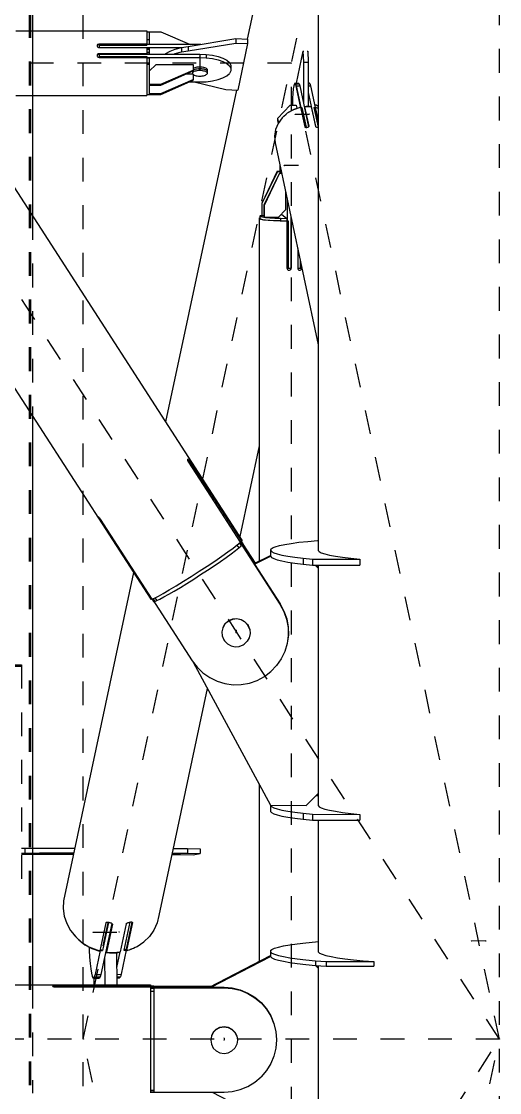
# Model space of a CAD drawing. Header units: millimetres. Extents: x 149919 to 150445, y 136651 to 136866.
# Drawn here: x 150374.103 to 150376.113, y 136733.751 to 136738.251 of the extents above; entities that cross this region are included whole.
import ezdxf

# ---------------------------------------------------------------- set-up
doc = ezdxf.new("R2010")
doc.units = ezdxf.units.MM
doc.header["$LTSCALE"] = 0.25
for name, pattern in [('CENTER', [50.8, 31.75, -6.35, 6.35, -6.35]), ('XKITLINE00', [0]), ('XKITLINE02', [4, 2, -2])]:
    doc.linetypes.add(name, pattern=pattern)

# ---------------------------------------------------------------- blocks, each defined once
blk = doc.blocks.new('çatıı')
at = {"color": 116, "linetype": 'XKITLINE02', "true_color": 0x136734}
for p, q in [((23232.3, 9590.91), (23232.3, 7919.31)), ((23232.84, 9590.91), (23232.84, 7919.31)), ((23233.69, 8706.08), (23233.69, 8621.92)), ((23220.99, 8517.52), (23228.99, 8517.52)), ((23221.79, 8516.94), (23228.99, 8516.94)), ((23228.99, 8517.52), (23228.99, 8419.49)), ((23233.69, 8383.05), (23233.69, 8337.53))]:
    blk.add_line(p, q, dxfattribs=at)
at = {"color": 8, "linetype": 'CENTER'}
for p, q in [((23430, 8360.27), (22900, 9180.27)), ((23255, 8360.27), (23430, 9180.27)), ((23430, 7286.23), (23430, 8951.04)), ((23255, 8100.54), (23255, 8908.22)), ((23303.97, 8773.03), (23303.97, 8767.52)), ((23342.5, 8770.27), (22987.5, 8770.27)), ((23342.5, 7950.27), (23342.5, 8770.27)), ((23430, 8360.27), (23342.5, 8770.27)), ((23344.09, 8748.81), (23350.06, 8748.85)), ((23345.48, 8727.28), (23339.51, 8727.24)), ((23319.22, 8531.05), (23319.45, 8531.92)), ((23259.11, 8405.15), (23270.06, 8405.23)), ((23424.19, 8401.51), (23418.21, 8401.47)), ((22900, 7540.27), (23430, 8360.27)), ((23430, 8360.27), (22900, 8360.27)), ((23430, 7540.27), (23255, 8360.27)), ((23314.2, 8360.63), (23314.2, 8359.92)), ((23342.5, 7950.27), (23430, 8360.27))]:
    blk.add_line(p, q, dxfattribs=at)
at = {"color": 8, "linetype": 'XKITLINE00'}
for p, q in [((23046.42, 8995.8), (23321.7, 8569.91)), ((23008.1, 8970.94), (23283.37, 8545.05)), ((23353.8, 8951.04), (23353.8, 8565.48)), ((23330.17, 8809.61), (23323.94, 8780.4)), ((23226.7, 8783.91), (23281.67, 8783.91)), ((23281.67, 8783.91), (23281.67, 8778.18)), ((23281.67, 8783.46), (23282.67, 8783.46)), ((23281.67, 8780.19), (23282.67, 8780.19)), ((23282.67, 8783.47), (23287.67, 8783.47)), ((23282.67, 8783.47), (23282.67, 8783.45)), ((23282.67, 8783.45), (23282.67, 8781.77)), ((23282.67, 8781.77), (23282.67, 8778.19)), ((23287.67, 8783.47), (23299.61, 8778.18)), ((23299.09, 8777.31), (23319.12, 8780.56)), ((23319.12, 8780.56), (23324.1, 8780.4)), ((23319.12, 8780.56), (23319.12, 8778.72)), ((23324.1, 8780.4), (23324.1, 8778.56)), ((23260.87, 8777.84), (23260.82, 8777.61)), ((23260.82, 8777.61), (23260.87, 8777.38)), ((23260.87, 8777.61), (23260.85, 8777.49)), ((23260.99, 8778.05), (23260.87, 8777.84)), ((23260.99, 8777.81), (23260.87, 8777.61)), ((23260.87, 8777.38), (23260.99, 8777.17)), ((23260.99, 8778.05), (23261.17, 8778.21)), ((23260.99, 8777.81), (23261.14, 8777.95)), ((23260.99, 8777.17), (23261.17, 8777.01)), ((23261.14, 8777.95), (23261.17, 8777.97)), ((23261.17, 8778.21), (23261.41, 8778.3)), ((23261.17, 8777.97), (23261.41, 8778.07)), ((23261.17, 8777.01), (23261.41, 8776.9)), ((23261.41, 8778.3), (23261.67, 8778.35)), ((23261.41, 8778.07), (23261.67, 8778.1)), ((23261.41, 8776.9), (23261.67, 8776.87)), ((23261.67, 8778.35), (23281.67, 8778.35)), ((23261.67, 8778.35), (23261.67, 8778.1)), ((23261.67, 8778.1), (23281.67, 8778.1)), ((23261.67, 8778.08), (23281.67, 8778.08)), ((23261.67, 8778.08), (23261.67, 8776.87)), ((23261.67, 8777.77), (23281.67, 8777.77)), ((23261.67, 8776.87), (23281.67, 8776.87)), ((23281.67, 8778.18), (23303.97, 8778.18)), ((23281.67, 8778.18), (23281.67, 8777.77)), ((23281.67, 8776.87), (23281.67, 8775.64)), ((23281.67, 8776.81), (23296.12, 8776.81)), ((23281.67, 8776.74), (23282.67, 8776.74)), ((23281.67, 8776.12), (23282.67, 8776.12)), ((23281.67, 8775.64), (23281.67, 8774.06)), ((23282.67, 8776.74), (23282.67, 8775.49)), ((23282.67, 8775.49), (23282.67, 8774.05)), ((23289.72, 8774.3), (23291.47, 8775.31)), ((23291.47, 8775.31), (23293.67, 8776.16)), ((23293.67, 8776.16), (23296.24, 8776.84)), ((23296.24, 8776.84), (23299.09, 8777.31)), ((23296.24, 8776.84), (23296.24, 8775)), ((23296.24, 8775), (23299.09, 8775.47)), ((23299.09, 8775.47), (23319.12, 8778.72)), ((23299.09, 8777.31), (23299.09, 8775.47)), ((23303.97, 8778.18), (23304.38, 8778.17)), ((23303.97, 8778.18), (23303.97, 8778.1)), ((23319.12, 8778.72), (23324.1, 8778.56)), ((23324.1, 8778.56), (23319.92, 8758.96)), ((23347.38, 8775.29), (23344.54, 8761.91)), ((23347.38, 8775.29), (23347.68, 8775.29)), ((23347.38, 8775.29), (23347.59, 8770.69)), ((23349.14, 8775.3), (23349.37, 8775.3)), ((23349.37, 8775.3), (23349.58, 8770.7)), ((23260.87, 8773.73), (23260.82, 8773.47)), ((23260.82, 8773.47), (23260.87, 8773.22)), ((23260.87, 8773.49), (23260.84, 8773.36)), ((23260.99, 8773.96), (23260.87, 8773.73)), ((23260.99, 8773.72), (23260.87, 8773.49)), ((23260.87, 8773.22), (23260.99, 8772.99)), ((23260.99, 8773.96), (23261.17, 8774.14)), ((23260.99, 8773.72), (23261.17, 8773.9)), ((23260.99, 8772.99), (23261.17, 8772.81)), ((23261.17, 8774.14), (23261.41, 8774.25)), ((23261.17, 8773.9), (23261.41, 8774.02)), ((23261.17, 8772.81), (23261.41, 8772.72)), ((23261.41, 8774.25), (23261.67, 8774.29)), ((23261.41, 8774.25), (23261.41, 8774.02)), ((23261.41, 8774.02), (23261.67, 8774.06)), ((23261.41, 8772.72), (23261.67, 8772.65)), ((23261.67, 8774.29), (23261.67, 8774.06)), ((23261.67, 8774.29), (23281.67, 8774.29)), ((23261.67, 8774.06), (23281.67, 8774.06)), ((23261.67, 8774.06), (23261.67, 8774.05)), ((23261.67, 8774.05), (23303.97, 8774.05)), ((23261.67, 8774.05), (23261.67, 8772.65)), ((23261.67, 8773.08), (23281.67, 8773.08)), ((23261.67, 8772.65), (23281.67, 8772.65)), ((23281.67, 8774.83), (23282.67, 8774.83)), ((23281.67, 8774.17), (23282.67, 8774.17)), ((23281.67, 8774.17), (23281.67, 8774.05)), ((23281.67, 8773.08), (23281.67, 8772.67)), ((23281.67, 8772.67), (23303.97, 8772.67)), ((23281.67, 8772.65), (23281.67, 8756.64)), ((23281.67, 8772.49), (23282.67, 8772.49)), ((23282.67, 8772.49), (23282.67, 8767.09)), ((23289.44, 8774.05), (23289.72, 8774.3)), ((23292.96, 8774.05), (23293.67, 8774.32)), ((23293.67, 8774.32), (23296.24, 8775)), ((23303.97, 8774.05), (23306.7, 8773.93)), ((23303.97, 8774.05), (23303.97, 8772.67)), ((23303.97, 8772.67), (23306.7, 8772.56)), ((23306.7, 8773.93), (23309.3, 8773.6)), ((23306.7, 8773.93), (23306.7, 8772.56)), ((23306.7, 8772.56), (23309.3, 8772.22)), ((23309.3, 8773.6), (23311.67, 8773.06)), ((23309.3, 8772.22), (23311.67, 8771.68)), ((23311.67, 8773.06), (23313.71, 8772.34)), ((23311.67, 8771.68), (23313.71, 8770.96)), ((23313.71, 8772.34), (23315.32, 8771.47)), ((23313.71, 8770.96), (23315.32, 8770.09)), ((23315.32, 8771.47), (23316.43, 8770.49)), ((23347.59, 8770.69), (23349.58, 8770.7)), ((23347.59, 8770.69), (23347.6, 8753.28)), ((23349.58, 8770.7), (23349.59, 8752.15)), ((23281.67, 8769.78), (23282.67, 8769.78)), ((23282.67, 8766.92), (23285.67, 8769.68)), ((23282.67, 8767.09), (23282.67, 8761.42)), ((23285.67, 8769.68), (23301.17, 8769.68)), ((23287.67, 8761.4), (23301.17, 8767.38)), ((23287.67, 8761.01), (23301.17, 8766.99)), ((23300.89, 8766.86), (23300.87, 8766.78)), ((23300.89, 8766.86), (23300.87, 8766.78)), ((23300.87, 8766.85), (23300.87, 8766.78)), ((23300.87, 8766.78), (23300.87, 8766.05)), ((23300.92, 8766.26), (23300.87, 8766.05)), ((23301.06, 8766.46), (23300.92, 8766.26)), ((23301.06, 8766.46), (23301.29, 8766.65)), ((23301.17, 8769.68), (23301.17, 8766.99)), ((23301.17, 8768.03), (23301.29, 8768.13)), ((23301.17, 8767.29), (23301.29, 8767.39)), ((23301.17, 8767.29), (23301.29, 8767.39)), ((23301.29, 8768.13), (23301.6, 8768.3)), ((23301.29, 8767.39), (23301.6, 8767.56)), ((23301.29, 8767.39), (23301.6, 8767.56)), ((23301.29, 8766.65), (23301.6, 8766.83)), ((23301.6, 8768.3), (23301.98, 8768.45)), ((23301.6, 8767.56), (23301.98, 8767.71)), ((23301.6, 8767.56), (23301.98, 8767.71)), ((23301.6, 8766.83), (23301.98, 8766.98)), ((23301.98, 8768.45), (23302.42, 8768.57)), ((23301.98, 8767.71), (23302.42, 8767.84)), ((23301.98, 8767.71), (23302.42, 8767.84)), ((23301.98, 8766.98), (23302.42, 8767.1)), ((23302.42, 8768.57), (23302.91, 8768.66)), ((23302.42, 8767.84), (23302.91, 8767.93)), ((23302.42, 8767.84), (23302.91, 8767.93)), ((23302.42, 8767.1), (23302.91, 8767.19)), ((23302.91, 8768.66), (23303.44, 8768.72)), ((23302.91, 8767.93), (23303.44, 8767.98)), ((23302.91, 8767.93), (23303.44, 8767.98)), ((23302.91, 8767.19), (23303.44, 8767.25)), ((23303.44, 8768.72), (23303.97, 8768.74)), ((23303.44, 8767.98), (23303.97, 8768)), ((23303.44, 8767.98), (23303.97, 8768)), ((23303.44, 8767.25), (23303.97, 8767.26)), ((23303.97, 8768.74), (23304.51, 8768.72)), ((23303.97, 8768.74), (23303.97, 8768)), ((23303.97, 8768), (23304.51, 8767.98)), ((23303.97, 8768), (23303.97, 8767.26)), ((23303.97, 8768), (23304.51, 8767.98)), ((23303.97, 8767.26), (23304.51, 8767.25)), ((23304.51, 8768.72), (23305.03, 8768.66)), ((23304.51, 8767.98), (23305.03, 8767.93)), ((23304.51, 8767.98), (23305.03, 8767.93)), ((23304.51, 8767.25), (23305.03, 8767.19)), ((23305.03, 8768.66), (23305.52, 8768.57)), ((23305.03, 8767.93), (23305.52, 8767.84)), ((23305.03, 8767.93), (23305.52, 8767.84)), ((23305.03, 8767.19), (23305.52, 8767.1)), ((23305.52, 8768.57), (23305.97, 8768.45)), ((23305.52, 8767.84), (23305.97, 8767.71)), ((23305.52, 8767.84), (23305.97, 8767.71)), ((23305.52, 8767.1), (23305.97, 8766.98)), ((23305.97, 8768.45), (23306.35, 8768.3)), ((23305.97, 8767.71), (23306.35, 8767.56)), ((23305.97, 8767.71), (23306.35, 8767.56)), ((23305.97, 8766.98), (23306.35, 8766.83)), ((23306.35, 8768.3), (23306.66, 8768.13)), ((23306.35, 8767.56), (23306.66, 8767.39)), ((23306.35, 8767.56), (23306.66, 8767.39)), ((23306.35, 8766.83), (23306.66, 8766.65)), ((23306.66, 8768.13), (23306.89, 8767.93)), ((23306.66, 8767.39), (23306.89, 8767.2)), ((23306.66, 8767.39), (23306.89, 8767.2)), ((23306.66, 8766.65), (23306.89, 8766.46)), ((23306.89, 8767.93), (23307.03, 8767.73)), ((23306.89, 8767.2), (23307.03, 8766.99)), ((23306.89, 8767.2), (23307.03, 8766.99)), ((23306.89, 8766.46), (23307.03, 8766.26)), ((23307.03, 8767.73), (23307.07, 8767.52)), ((23307.03, 8766.99), (23307.07, 8766.78)), ((23307.03, 8766.99), (23307.07, 8766.78)), ((23307.03, 8766.26), (23307.07, 8766.05)), ((23307.07, 8767.52), (23307.07, 8766.78)), ((23307.07, 8766.78), (23307.07, 8766.05)), ((23315.32, 8770.09), (23316.43, 8769.11)), ((23316.43, 8770.49), (23317, 8769.43)), ((23316.43, 8769.11), (23317, 8768.05)), ((23317, 8766.98), (23316.43, 8765.92)), ((23317, 8769.43), (23317, 8766.98)), ((23287.67, 8757.47), (23301.17, 8763.45)), ((23287.67, 8757.08), (23301.17, 8763.05)), ((23298.37, 8765.75), (23300.98, 8765.75)), ((23299.61, 8762.36), (23303.97, 8762.36)), ((23300.87, 8766.05), (23300.92, 8765.83)), ((23300.92, 8765.83), (23301.06, 8765.63)), ((23301.06, 8765.63), (23301.29, 8765.44)), ((23301.17, 8765.53), (23301.17, 8763.05)), ((23301.29, 8765.44), (23301.6, 8765.26)), ((23301.6, 8765.26), (23301.98, 8765.11)), ((23301.69, 8762.36), (23314.94, 8759.13)), ((23301.98, 8765.11), (23302.42, 8764.99)), ((23302.42, 8764.99), (23302.91, 8764.9)), ((23302.91, 8764.9), (23303.44, 8764.84)), ((23303.44, 8764.84), (23303.97, 8764.83)), ((23303.97, 8764.83), (23304.51, 8764.84)), ((23303.97, 8762.36), (23306.7, 8762.48)), ((23304.51, 8764.84), (23305.03, 8764.9)), ((23305.03, 8764.9), (23305.52, 8764.99)), ((23305.52, 8764.99), (23305.97, 8765.11)), ((23305.97, 8765.11), (23306.35, 8765.26)), ((23306.35, 8765.26), (23306.66, 8765.44)), ((23306.66, 8765.44), (23306.89, 8765.63)), ((23306.7, 8762.48), (23309.3, 8762.81)), ((23307.03, 8765.83), (23306.89, 8765.63)), ((23307.07, 8766.05), (23307.03, 8765.83)), ((23309.3, 8762.81), (23311.67, 8763.35)), ((23311.67, 8763.35), (23313.71, 8764.07)), ((23313.71, 8764.07), (23315.32, 8764.94)), ((23315.32, 8764.94), (23316.43, 8765.92)), ((23343.75, 8761.64), (23343.51, 8760.8)), ((23344, 8761.91), (23343.75, 8761.64)), ((23344, 8761.91), (23345.5, 8761.92)), ((23344, 8761.91), (23344.26, 8761.61)), ((23344.26, 8761.61), (23345.75, 8761.62)), ((23344.26, 8761.61), (23344.51, 8760.75)), ((23345.5, 8761.92), (23345.75, 8761.62)), ((23345.75, 8761.62), (23346, 8760.76)), ((23349.59, 8761.95), (23349.98, 8761.95)), ((23349.59, 8761.65), (23350.23, 8761.65)), ((23349.98, 8761.95), (23350.23, 8761.65)), ((23350.23, 8761.65), (23350.48, 8760.79)), ((23281.67, 8757.09), (23282.67, 8757.09)), ((23282.67, 8761.42), (23282.67, 8761.4)), ((23282.67, 8761.4), (23287.67, 8761.4)), ((23282.67, 8761.4), (23282.67, 8761.39)), ((23282.67, 8761.39), (23282.67, 8757.09)), ((23282.67, 8761.01), (23287.67, 8761.01)), ((23282.67, 8757.47), (23287.67, 8757.47)), ((23282.67, 8757.08), (23287.67, 8757.08)), ((23287.67, 8761.4), (23287.67, 8761.01)), ((23287.67, 8757.47), (23287.67, 8757.08)), ((23319.37, 8758.98), (23289.61, 8619.55)), ((23314.94, 8759.13), (23319.92, 8758.96)), ((23343.12, 8757.62), (23342.99, 8755.41)), ((23343.3, 8759.44), (23343.12, 8757.62)), ((23343.51, 8760.8), (23343.3, 8759.44)), ((23344.51, 8760.75), (23346, 8760.76)), ((23344.51, 8760.75), (23346.46, 8751.58)), ((23346, 8760.76), (23349.69, 8743.49)), ((23349.59, 8760.78), (23350.48, 8760.79)), ((23349.59, 8757.97), (23352.63, 8743.72)), ((23350.48, 8760.79), (23352.44, 8751.62)), ((23226.7, 8756.64), (23281.67, 8756.64)), ((23342.02, 8752.65), (23336.73, 8747.06)), ((23342.02, 8752.65), (23344.51, 8752.67)), ((23342.95, 8754.42), (23342.58, 8752.66)), ((23342.9, 8752.92), (23342.89, 8752.66)), ((23342.99, 8755.41), (23342.9, 8752.92)), ((23344.51, 8752.67), (23344.8, 8751.31)), ((23352.2, 8752.72), (23352.97, 8752.73)), ((23352.97, 8752.73), (23353.8, 8752.14)), ((23338.68, 8747.35), (23340.9, 8749.33)), ((23339.29, 8747.96), (23340.29, 8748.79)), ((23340.9, 8749.33), (23343.53, 8750.83)), ((23341.04, 8749.41), (23341.33, 8749.66)), ((23341.33, 8749.66), (23343.69, 8750.95)), ((23343.53, 8750.83), (23346.37, 8751.75)), ((23343.69, 8750.95), (23346.27, 8751.79)), ((23343.69, 8750.95), (23343.7, 8750.89)), ((23346.27, 8751.79), (23346.28, 8751.72)), ((23346.37, 8751.75), (23348.13, 8743.53)), ((23346.46, 8751.58), (23346.91, 8751.59)), ((23346.46, 8751.35), (23346.91, 8751.59)), ((23346.46, 8751.58), (23346.46, 8751.35)), ((23346.91, 8751.59), (23348.67, 8743.36)), ((23347.97, 8752.07), (23347.95, 8751.6)), ((23347.97, 8752.07), (23348.67, 8752.13)), ((23347.97, 8752.07), (23348.06, 8751.66)), ((23348.06, 8751.66), (23348.04, 8751.19)), ((23348.07, 8751.95), (23348.05, 8751.4)), ((23348.05, 8751.4), (23349.73, 8743.53)), ((23348.07, 8751.95), (23349.47, 8752.1)), ((23348.07, 8751.95), (23349.82, 8743.73)), ((23348.67, 8752.13), (23349.37, 8752.15)), ((23348.67, 8752.13), (23348.69, 8752.02)), ((23349.37, 8752.15), (23350.07, 8752.14)), ((23349.47, 8752.1), (23350.86, 8751.97)), ((23350.07, 8752.14), (23350.76, 8752.09)), ((23350.07, 8752.14), (23350.09, 8752.04)), ((23350.76, 8752.09), (23350.78, 8751.98)), ((23350.86, 8751.97), (23352.61, 8743.75)), ((23351.99, 8751.62), (23353.74, 8743.4)), ((23351.99, 8751.62), (23352.44, 8751.62)), ((23351.99, 8751.62), (23352.43, 8751.39)), ((23352.44, 8751.62), (23352.43, 8751.39)), ((23352.43, 8751.39), (23353.8, 8744.98)), ((23352.44, 8751.84), (23353.8, 8751.4)), ((23352.44, 8751.84), (23352.44, 8751.63)), ((23352.44, 8751.84), (23352.53, 8751.42)), ((23352.53, 8751.42), (23352.51, 8750.98)), ((23352.54, 8751.79), (23352.52, 8751.22)), ((23352.52, 8751.22), (23353.8, 8745.25)), ((23352.54, 8751.79), (23353.8, 8745.93)), ((23352.54, 8751.79), (23353.8, 8751.4)), ((23336.98, 8744.98), (23335.88, 8742.34)), ((23336.73, 8747.06), (23336.7, 8746.15)), ((23336.7, 8746.15), (23336.96, 8744.94)), ((23336.73, 8747.06), (23337.13, 8745.19)), ((23338.68, 8747.35), (23336.98, 8744.98)), ((23339.29, 8747.96), (23339.12, 8747.74)), ((23349.81, 8743.62), (23349.71, 8743.51)), ((23349.82, 8743.73), (23349.81, 8743.62)), ((23352.61, 8743.75), (23352.68, 8743.64)), ((23352.68, 8743.64), (23352.82, 8743.53)), ((23335.88, 8742.34), (23335.44, 8739.57)), ((23335.44, 8739.57), (23335.68, 8736.8)), ((23348.13, 8743.53), (23348.21, 8743.44)), ((23348.21, 8743.44), (23348.33, 8743.36)), ((23348.33, 8743.36), (23348.54, 8743.3)), ((23348.54, 8743.3), (23348.67, 8743.36)), ((23348.54, 8743.3), (23348.78, 8743.27)), ((23348.67, 8743.36), (23349.42, 8743.37)), ((23348.78, 8743.27), (23349.05, 8743.29)), ((23349.05, 8743.29), (23349.31, 8743.33)), ((23349.31, 8743.33), (23349.53, 8743.41)), ((23349.53, 8743.41), (23349.71, 8743.51)), ((23352.82, 8743.53), (23353.02, 8743.43)), ((23353.02, 8743.43), (23353.27, 8743.36)), ((23353.15, 8743.39), (23353.74, 8743.4)), ((23353.27, 8743.36), (23353.53, 8743.32)), ((23353.53, 8743.32), (23353.79, 8743.31)), ((23353.74, 8743.4), (23353.8, 8743.37)), ((23335.68, 8736.8), (23353.8, 8651.93)), ((23337.63, 8727.68), (23337.63, 8727.45)), ((23337.63, 8727.45), (23337.63, 8726.91)), ((23337.63, 8726.91), (23337.64, 8726.38)), ((23337.64, 8726.38), (23337.66, 8725.87)), ((23337.66, 8725.87), (23337.69, 8725.41)), ((23336.51, 8724.82), (23330.03, 8711.31)), ((23336.6, 8724.75), (23330.13, 8711.24)), ((23337.44, 8724.1), (23330.97, 8710.59)), ((23337.53, 8724.03), (23331.06, 8710.52)), ((23336.51, 8724.82), (23337.75, 8724.83)), ((23336.51, 8724.82), (23336.6, 8724.75)), ((23336.6, 8724.75), (23337.76, 8724.76)), ((23337.44, 8724.1), (23338.39, 8724.11)), ((23337.44, 8724.1), (23337.53, 8724.03)), ((23337.53, 8724.03), (23338.41, 8724.04)), ((23337.69, 8725.41), (23337.73, 8725)), ((23337.73, 8725), (23337.77, 8724.66)), ((23337.77, 8724.66), (23337.82, 8724.4)), ((23337.82, 8724.4), (23337.87, 8724.22)), ((23337.87, 8724.22), (23337.92, 8724.13)), ((23337.92, 8724.13), (23337.97, 8724.14)), ((23337.92, 8724.13), (23338.38, 8724.14)), ((23338.01, 8724.24), (23337.97, 8724.14)), ((23338.06, 8724.44), (23338.01, 8724.24)), ((23338.1, 8724.71), (23338.06, 8724.44)), ((23338.14, 8725.07), (23338.1, 8724.71)), ((23338.15, 8725.24), (23338.14, 8725.07)), ((23340.02, 8716.46), (23340.02, 8708.59)), ((23340.73, 8713.13), (23340.73, 8704.05)), ((23330.03, 8711.31), (23330.03, 8706.32)), ((23330.03, 8711.31), (23330.13, 8711.24)), ((23330.13, 8711.24), (23330.13, 8706.25)), ((23330.97, 8710.59), (23330.97, 8705.61)), ((23330.97, 8710.59), (23331.06, 8710.52)), ((23331.06, 8710.52), (23331.06, 8705.54)), ((23340.02, 8708.59), (23337.04, 8705.58)), ((23328.96, 8705.14), (23328.91, 8704.92)), ((23328.91, 8704.92), (23329.53, 8704.71)), ((23328.91, 8704.92), (23328.91, 8561.05)), ((23328.96, 8705.14), (23329.25, 8705.22)), ((23329.25, 8706.02), (23329.55, 8706.21)), ((23329.25, 8706.02), (23329.5, 8705.83)), ((23329.25, 8706.02), (23329.25, 8705.02)), ((23329.25, 8705.02), (23329.5, 8704.83)), ((23329.5, 8705.83), (23330.3, 8705.64)), ((23329.5, 8704.83), (23330.3, 8704.64)), ((23329.53, 8704.71), (23330.8, 8704.51)), ((23329.55, 8706.21), (23330.04, 8706.32)), ((23330.03, 8706.32), (23330.13, 8706.25)), ((23330.13, 8706.25), (23330.97, 8706.26)), ((23330.3, 8705.64), (23331.06, 8705.54)), ((23330.3, 8704.64), (23331.61, 8704.47)), ((23330.8, 8704.51), (23332.67, 8704.33)), ((23330.97, 8705.61), (23331.06, 8705.54)), ((23331.06, 8705.54), (23337.04, 8705.58)), ((23331.08, 8705.54), (23331.61, 8705.47)), ((23331.61, 8705.47), (23333.38, 8705.32)), ((23331.61, 8704.47), (23333.38, 8704.32)), ((23332.67, 8704.33), (23335.02, 8704.19)), ((23333.38, 8705.32), (23335.53, 8705.2)), ((23333.38, 8704.32), (23335.53, 8704.2)), ((23335.02, 8704.19), (23337.75, 8704.09)), ((23335.53, 8705.2), (23337.98, 8705.11)), ((23335.53, 8704.2), (23337.98, 8704.12)), ((23337.75, 8704.09), (23340.65, 8704.04)), ((23337.98, 8705.11), (23340.61, 8705.07)), ((23337.98, 8705.11), (23337.98, 8704.12)), ((23337.98, 8704.12), (23340.61, 8704.07)), ((23338.29, 8706.85), (23340.61, 8705.07)), ((23340.59, 8704.09), (23340.65, 8704.04)), ((23340.61, 8705.07), (23340.61, 8704.07)), ((23340.65, 8704.04), (23340.65, 8684.09)), ((23340.71, 8704.07), (23340.71, 8684.12)), ((23340.71, 8704.07), (23340.73, 8704.05)), ((23340.73, 8704.05), (23341.18, 8704.06)), ((23341.18, 8704.06), (23341.18, 8684.11)), ((23342.23, 8706.13), (23342.23, 8684.12)), ((23342.23, 8705.14), (23342.33, 8705.06)), ((23342.23, 8704.14), (23342.33, 8704.06)), ((23342.31, 8704.08), (23342.31, 8684.13)), ((23342.31, 8704.08), (23342.36, 8704.04)), ((23342.33, 8705.06), (23342.46, 8705.06)), ((23342.33, 8705.06), (23342.33, 8704.06)), ((23342.33, 8704.06), (23342.67, 8704.06)), ((23342.36, 8704.04), (23342.36, 8684.09)), ((23342.36, 8704.04), (23342.67, 8704.04)), ((23345.15, 8692.43), (23345.15, 8684.11)), ((23345.21, 8692.14), (23345.21, 8684.14)), ((23346.26, 8687.25), (23346.26, 8684.14)), ((23346.68, 8685.26), (23346.68, 8684.17)), ((23340.65, 8684.17), (23340.71, 8684.12)), ((23340.65, 8684.09), (23340.72, 8683.83)), ((23340.71, 8684.12), (23341.18, 8684.11)), ((23340.72, 8683.83), (23340.82, 8683.59)), ((23340.82, 8683.59), (23341, 8683.4)), ((23340.97, 8683.43), (23341.19, 8683.33)), ((23341, 8683.4), (23341.24, 8683.28)), ((23341.18, 8684.11), (23342.23, 8684.12)), ((23341.19, 8683.33), (23341.45, 8683.29)), ((23341.24, 8683.28), (23341.51, 8683.24)), ((23341.45, 8683.29), (23341.72, 8683.33)), ((23341.51, 8683.24), (23341.77, 8683.28)), ((23341.72, 8683.33), (23341.95, 8683.45)), ((23341.77, 8683.28), (23342.01, 8683.4)), ((23341.95, 8683.45), (23342.14, 8683.63)), ((23342.01, 8683.4), (23342.2, 8683.59)), ((23342.26, 8683.87), (23342.14, 8683.63)), ((23342.32, 8683.83), (23342.2, 8683.59)), ((23342.31, 8684.13), (23342.26, 8683.87)), ((23342.26, 8683.87), (23342.32, 8683.83)), ((23342.31, 8684.13), (23342.36, 8684.09)), ((23342.36, 8684.09), (23342.32, 8683.83)), ((23345.15, 8684.18), (23345.21, 8684.14)), ((23345.15, 8684.11), (23345.19, 8683.85)), ((23345.19, 8683.85), (23345.31, 8683.61)), ((23345.21, 8684.14), (23346.26, 8684.14)), ((23345.31, 8683.61), (23345.5, 8683.43)), ((23345.47, 8683.46), (23345.67, 8683.35)), ((23345.5, 8683.43), (23345.73, 8683.31)), ((23345.67, 8683.35), (23345.93, 8683.32)), ((23345.73, 8683.31), (23345.99, 8683.27)), ((23345.93, 8683.32), (23346.19, 8683.36)), ((23345.99, 8683.27), (23346.25, 8683.32)), ((23346.19, 8683.36), (23346.42, 8683.48)), ((23346.25, 8683.32), (23346.48, 8683.44)), ((23346.26, 8684.14), (23346.68, 8684.17)), ((23346.58, 8683.64), (23346.42, 8683.48)), ((23346.65, 8683.61), (23346.48, 8683.44)), ((23346.61, 8683.68), (23346.58, 8683.64)), ((23346.72, 8683.92), (23346.61, 8683.68)), ((23346.76, 8683.87), (23346.67, 8683.63)), ((23346.76, 8684.18), (23346.72, 8683.92)), ((23346.76, 8684.87), (23346.76, 8684.18)), ((23346.76, 8684.18), (23346.82, 8684.13)), ((23346.82, 8684.13), (23346.76, 8683.87)), ((23346.82, 8684.59), (23346.82, 8684.13)), ((23328.91, 8609.52), (23320.76, 8571.36)), ((23298.82, 8603.87), (23298.79, 8603.78)), ((23298.79, 8603.78), (23298.81, 8603.61)), ((23298.81, 8603.61), (23298.88, 8603.38)), ((23298.82, 8603.87), (23298.91, 8603.9)), ((23298.88, 8603.38), (23298.99, 8603.11)), ((23298.91, 8603.9), (23299.03, 8603.84)), ((23298.99, 8603.11), (23299.15, 8602.81)), ((23299.03, 8603.84), (23299.2, 8603.71)), ((23299.08, 8602.94), (23299.58, 8603.26)), ((23299.15, 8602.81), (23299.33, 8602.51)), ((23299.2, 8603.71), (23299.38, 8603.51)), ((23299.25, 8602.64), (23299.27, 8602.65)), ((23299.25, 8602.63), (23299.27, 8602.64)), ((23299.27, 8602.64), (23299.27, 8602.61)), ((23299.27, 8602.64), (23337.76, 8543.1)), ((23299.28, 8602.65), (23299.78, 8602.98)), ((23299.33, 8602.51), (23321.01, 8568.97)), ((23299.38, 8603.51), (23299.58, 8603.26)), ((23299.58, 8603.26), (23299.78, 8602.98)), ((23299.78, 8602.98), (23321.46, 8569.43)), ((23261.24, 8579.76), (23261.22, 8579.72)), ((23261.22, 8579.72), (23261.26, 8579.6)), ((23261.24, 8579.76), (23261.31, 8579.73)), ((23261.26, 8579.6), (23261.34, 8579.41)), ((23261.31, 8579.73), (23261.43, 8579.62)), ((23261.34, 8579.41), (23261.46, 8579.18)), ((23261.43, 8579.62), (23261.58, 8579.45)), ((23261.46, 8579.18), (23261.62, 8578.9)), ((23261.58, 8579.45), (23261.76, 8579.22)), ((23261.62, 8578.9), (23261.87, 8579.06)), ((23261.62, 8578.9), (23261.8, 8578.61)), ((23261.76, 8579.22), (23261.96, 8578.95)), ((23261.8, 8578.61), (23262.07, 8578.78)), ((23261.8, 8578.61), (23283.48, 8545.06)), ((23261.96, 8578.95), (23262.15, 8578.66)), ((23262.15, 8578.66), (23283.83, 8545.11)), ((23319.75, 8567.9), (23320.97, 8568.92)), ((23320.63, 8568.64), (23321.41, 8567.44)), ((23320.92, 8568.88), (23337.7, 8542.91)), ((23320.96, 8569.11), (23321.46, 8569.43)), ((23320.96, 8569.11), (23321.09, 8569.2)), ((23321.01, 8568.97), (23320.97, 8568.92)), ((23321.09, 8569.2), (23321.9, 8567.94)), ((23321.28, 8569.32), (23322.05, 8568.13)), ((23321.43, 8569.41), (23322.11, 8568.36)), ((23321.62, 8569.6), (23321.46, 8569.43)), ((23321.7, 8569.91), (23321.62, 8569.6)), ((23322.05, 8568.13), (23321.9, 8567.94)), ((23322.03, 8568.1), (23327.16, 8560.17)), ((23322.12, 8568.27), (23322.05, 8568.13)), ((23322.11, 8568.36), (23322.12, 8568.27)), ((23322.12, 8568.25), (23327.29, 8560.24)), ((23339.72, 8568.06), (23342.46, 8568.52)), ((23342.46, 8568.52), (23345.68, 8568.96)), ((23345.68, 8568.96), (23349.35, 8569.37)), ((23349.35, 8569.37), (23353.45, 8569.76)), ((23353.45, 8569.76), (23353.8, 8569.76)), ((23313.19, 8563.1), (23315.8, 8564.94)), ((23315.05, 8562.61), (23317.17, 8564.13)), ((23315.8, 8564.94), (23318.01, 8566.56)), ((23317.17, 8564.13), (23318.97, 8565.47)), ((23318.01, 8566.56), (23319.75, 8567.9)), ((23318.97, 8565.47), (23320.39, 8566.58)), ((23319.61, 8567.79), (23320.39, 8566.58)), ((23320.39, 8566.58), (23321.41, 8567.44)), ((23321.77, 8567.85), (23321.9, 8567.94)), ((23333.87, 8566.1), (23333.73, 8565.6)), ((23333.73, 8565.6), (23334.14, 8565.09)), ((23333.73, 8565.6), (23333.73, 8563.11)), ((23333.87, 8566.1), (23334.54, 8566.61)), ((23334.14, 8565.09), (23335.08, 8564.59)), ((23334.54, 8566.61), (23335.75, 8567.1)), ((23335.08, 8564.59), (23336.55, 8564.1)), ((23335.75, 8567.1), (23337.48, 8567.59)), ((23336.55, 8564.1), (23338.53, 8563.62)), ((23337.48, 8567.59), (23339.72, 8568.06)), ((23338.53, 8563.62), (23341.03, 8563.16)), ((23353.8, 8565.81), (23353.73, 8565.56)), ((23353.73, 8565.56), (23354.13, 8565.06)), ((23354.13, 8565.06), (23355.07, 8564.56)), ((23355.07, 8564.56), (23356.54, 8564.07)), ((23356.54, 8564.07), (23358.53, 8563.59)), ((23358.53, 8563.59), (23361.02, 8563.12)), ((23307.09, 8558.96), (23310.26, 8561.08)), ((23307.22, 8557.28), (23310.01, 8559.14)), ((23310.01, 8559.14), (23312.64, 8560.93)), ((23310.26, 8561.08), (23313.19, 8563.1)), ((23312.64, 8560.93), (23315.05, 8562.61)), ((23326.83, 8560.01), (23333.73, 8563.48)), ((23327, 8559.75), (23333.73, 8563.14)), ((23333.73, 8563.11), (23334.14, 8562.6)), ((23334.14, 8562.6), (23335.08, 8562.1)), ((23335.08, 8562.1), (23336.55, 8561.61)), ((23336.55, 8561.61), (23338.53, 8561.13)), ((23338.53, 8561.13), (23341.03, 8560.66)), ((23341.03, 8563.16), (23344.01, 8562.71)), ((23341.03, 8563.15), (23341.07, 8563.15)), ((23341.03, 8560.66), (23344.01, 8560.22)), ((23344.01, 8562.71), (23347.46, 8562.28)), ((23344.01, 8560.22), (23347.46, 8559.79)), ((23347.46, 8562.28), (23351.34, 8561.88)), ((23347.46, 8562.28), (23347.46, 8559.79)), ((23347.46, 8559.79), (23351.34, 8559.39)), ((23351.34, 8561.88), (23371.34, 8561.85)), ((23351.34, 8561.88), (23351.34, 8559.39)), ((23351.34, 8559.39), (23371.34, 8559.36)), ((23352.53, 8559.39), (23353.78, 8558.14)), ((23353.03, 8559.39), (23353.8, 8558.62)), ((23353.8, 8559.38), (23353.8, 8458.32)), ((23361.02, 8563.12), (23364, 8562.68)), ((23364, 8562.68), (23367.45, 8562.25)), ((23367.45, 8562.25), (23371.34, 8561.85)), ((23371.34, 8561.85), (23371.34, 8559.36)), ((23276.11, 8556.29), (23246.68, 8418.41)), ((23297.15, 8552.58), (23300.43, 8554.64)), ((23300.43, 8554.64), (23303.78, 8556.79)), ((23301.42, 8553.53), (23304.33, 8555.4)), ((23303.78, 8556.79), (23307.09, 8558.96)), ((23304.33, 8555.4), (23307.22, 8557.28)), ((23353.8, 8558.21), (23353.78, 8558.14)), ((23353.78, 8558.14), (23353.78, 8463.44)), ((23291.17, 8548.96), (23294.03, 8550.67)), ((23294.03, 8550.67), (23297.15, 8552.58)), ((23295.82, 8550.04), (23298.56, 8551.73)), ((23298.56, 8551.73), (23301.42, 8553.53)), ((23284.95, 8545.56), (23286.56, 8546.37)), ((23285.15, 8545.66), (23285.93, 8544.46)), ((23286.56, 8546.37), (23288.65, 8547.51)), ((23287.22, 8545.09), (23288.9, 8545.99)), ((23288.65, 8547.51), (23291.17, 8548.96)), ((23288.9, 8545.99), (23290.93, 8547.13)), ((23290.93, 8547.13), (23293.25, 8548.49)), ((23293.25, 8548.49), (23295.82, 8550.04)), ((23283.37, 8545.05), (23283.48, 8545.06)), ((23283.48, 8545.06), (23283.75, 8545.24)), ((23283.83, 8545.11), (23283.88, 8545.12)), ((23283.88, 8545.12), (23284.95, 8545.56)), ((23283.9, 8545.13), (23284.58, 8544.08)), ((23283.96, 8545.15), (23300.74, 8519.19)), ((23284.29, 8545.29), (23285.05, 8544.12)), ((23284.58, 8544.08), (23284.67, 8544.05)), ((23285.05, 8544.12), (23285.93, 8544.46)), ((23285.93, 8544.46), (23287.22, 8545.09)), ((23337.76, 8543.1), (23337.7, 8542.91)), ((23337.7, 8542.91), (23339.34, 8539.88)), ((23337.76, 8543.1), (23339.39, 8540.07)), ((23316.24, 8536.03), (23317.85, 8536.73)), ((23316.26, 8536.09), (23317.86, 8536.79)), ((23317.85, 8536.73), (23319.59, 8536.9)), ((23317.86, 8536.79), (23319.61, 8536.97)), ((23319.59, 8536.9), (23321.3, 8536.53)), ((23319.61, 8536.97), (23321.32, 8536.6)), ((23321.32, 8536.6), (23322.83, 8535.72)), ((23339.39, 8540.07), (23339.34, 8539.88)), ((23339.34, 8539.88), (23340.48, 8536.63)), ((23339.39, 8540.07), (23340.54, 8536.82)), ((23340.48, 8536.63), (23341.1, 8533.24)), ((23340.54, 8536.82), (23341.15, 8533.44)), ((23313.64, 8533.09), (23313.27, 8531.38)), ((23314.52, 8534.59), (23313.64, 8533.09)), ((23314.53, 8534.66), (23313.65, 8533.15)), ((23314.52, 8534.59), (23315.82, 8535.76)), ((23314.53, 8534.66), (23315.84, 8535.82)), ((23315.82, 8535.76), (23316.24, 8536.03)), ((23315.84, 8535.82), (23315.82, 8535.76)), ((23315.84, 8535.82), (23316.26, 8536.09)), ((23316.26, 8536.09), (23316.24, 8536.03)), ((23321.3, 8536.53), (23322.81, 8535.65)), ((23322.81, 8535.65), (23323.98, 8534.35)), ((23322.83, 8535.72), (23324, 8534.41)), ((23324, 8534.41), (23323.98, 8534.35)), ((23323.98, 8534.35), (23324.25, 8533.93)), ((23324, 8534.41), (23324.27, 8533.99)), ((23324.27, 8533.99), (23324.25, 8533.93)), ((23324.25, 8533.93), (23324.96, 8532.33)), ((23324.27, 8533.99), (23324.98, 8532.39)), ((23324.96, 8532.33), (23325.14, 8530.59)), ((23324.98, 8532.39), (23325.16, 8530.66)), ((23341.1, 8533.24), (23341.18, 8529.8)), ((23341.15, 8533.44), (23341.24, 8530)), ((23313.27, 8531.38), (23313.45, 8529.64)), ((23313.45, 8529.64), (23314.15, 8528.04)), ((23314.15, 8528.04), (23314.42, 8527.62)), ((23314.42, 8527.62), (23315.59, 8526.32)), ((23324.77, 8528.89), (23323.89, 8527.38)), ((23325.14, 8530.59), (23324.77, 8528.89)), ((23341.18, 8529.8), (23340.72, 8526.39)), ((23341.24, 8530), (23340.77, 8526.59)), ((23315.59, 8526.32), (23317.11, 8525.44)), ((23317.11, 8525.44), (23318.82, 8525.07)), ((23318.82, 8525.07), (23320.56, 8525.24)), ((23320.56, 8525.24), (23322.16, 8525.95)), ((23322.16, 8525.95), (23322.58, 8526.21)), ((23322.58, 8526.21), (23323.89, 8527.38)), ((23339.73, 8523.09), (23338.24, 8519.99)), ((23340.72, 8526.39), (23339.73, 8523.09)), ((23340.77, 8526.59), (23340.72, 8526.39)), ((23300.74, 8519.19), (23302.83, 8516.45)), ((23301.14, 8518.66), (23333.78, 8458.49)), ((23338.24, 8519.99), (23336.27, 8517.17)), ((23302.83, 8516.45), (23305.33, 8514.07)), ((23305.33, 8514.07), (23308.17, 8512.11)), ((23331.15, 8512.6), (23333.89, 8514.68)), ((23336.27, 8517.17), (23333.89, 8514.68)), ((23308.17, 8512.11), (23311.28, 8510.61)), ((23311.28, 8510.61), (23314.58, 8509.62)), ((23314.58, 8509.62), (23318, 8509.15)), ((23321.45, 8509.23), (23324.85, 8509.84)), ((23324.85, 8509.84), (23328.11, 8510.97)), ((23328.11, 8510.97), (23331.15, 8512.6)), ((23307.15, 8507.58), (23286.79, 8412.19)), ((23318, 8509.15), (23321.45, 8509.23)), ((23328.91, 8467.48), (23328.91, 8392.79)), ((23348.78, 8458.46), (23353.78, 8463.44)), ((23352.87, 8462.54), (23353.45, 8462.59)), ((23353.45, 8462.59), (23353.8, 8462.59)), ((23353.8, 8463.51), (23353.78, 8463.44)), ((23333.76, 8458.53), (23333.73, 8458.43)), ((23333.73, 8458.43), (23334.14, 8457.93)), ((23333.73, 8458.43), (23333.73, 8455.94)), ((23333.73, 8455.94), (23334.14, 8455.44)), ((23333.78, 8458.49), (23348.78, 8458.46)), ((23334.14, 8457.93), (23335.08, 8457.43)), ((23335.08, 8457.43), (23336.55, 8456.94)), ((23336.55, 8456.94), (23338.53, 8456.46)), ((23338.53, 8456.46), (23341.03, 8455.99)), ((23341.03, 8455.99), (23344.01, 8455.54)), ((23353.8, 8458.65), (23353.73, 8458.4)), ((23353.73, 8458.4), (23354.13, 8457.89)), ((23354.13, 8457.89), (23355.07, 8457.39)), ((23355.07, 8457.39), (23356.54, 8456.9)), ((23356.54, 8456.9), (23358.53, 8456.42)), ((23358.53, 8456.42), (23361.02, 8455.96)), ((23361.02, 8455.96), (23364, 8455.51)), ((23334.14, 8455.44), (23335.08, 8454.94)), ((23335.08, 8454.94), (23336.55, 8454.44)), ((23336.55, 8454.44), (23338.53, 8453.96)), ((23338.53, 8453.96), (23341.03, 8453.5)), ((23341.03, 8453.5), (23344.01, 8453.05)), ((23344.01, 8455.54), (23347.45, 8455.12)), ((23344.01, 8453.05), (23347.45, 8452.62)), ((23347.45, 8455.12), (23351.34, 8454.71)), ((23347.45, 8455.12), (23347.45, 8452.62)), ((23347.45, 8452.62), (23351.34, 8452.22)), ((23351.34, 8454.71), (23371.34, 8454.68)), ((23351.34, 8454.71), (23351.34, 8452.22)), ((23351.34, 8452.22), (23371.34, 8452.19)), ((23353.8, 8452.22), (23353.8, 8396.88)), ((23364, 8455.51), (23367.45, 8455.08)), ((23367.45, 8455.08), (23371.34, 8454.68)), ((23371.34, 8454.68), (23371.34, 8452.19)), ((23228.99, 8440.42), (23230.39, 8440.43)), ((23228.99, 8438.42), (23230.39, 8438.43)), ((23228.99, 8437.92), (23233.6, 8437.95)), ((23230.39, 8440.43), (23236.53, 8440.47)), ((23230.39, 8440.43), (23230.39, 8438.43)), ((23230.39, 8438.43), (23236.53, 8438.47)), ((23233.6, 8437.95), (23239.88, 8437.98)), ((23236.53, 8440.47), (23242.81, 8440.49)), ((23236.53, 8438.47), (23242.81, 8438.49)), ((23239.88, 8437.98), (23246.28, 8437.99)), ((23242.81, 8440.49), (23249.21, 8440.51)), ((23242.81, 8438.49), (23249.21, 8438.51)), ((23246.28, 8437.99), (23250.87, 8438)), ((23249.21, 8440.51), (23251.4, 8440.51)), ((23249.21, 8438.51), (23250.98, 8438.51)), ((23292.27, 8437.83), (23295.83, 8437.8)), ((23292.38, 8438.38), (23293.14, 8438.37)), ((23292.81, 8440.37), (23293.14, 8440.37)), ((23293.14, 8440.37), (23298.76, 8440.31)), ((23293.14, 8438.37), (23298.76, 8438.31)), ((23295.83, 8437.8), (23301.15, 8437.73)), ((23298.76, 8440.31), (23298.76, 8438.31)), ((23298.76, 8440.31), (23304.08, 8440.25)), ((23298.76, 8438.31), (23304.08, 8438.25)), ((23301.15, 8437.73), (23304.08, 8438.25)), ((23304.08, 8440.25), (23304.08, 8438.25)), ((23246.68, 8418.41), (23246.53, 8415.16)), ((23246.53, 8415.16), (23246.99, 8411.92)), ((23246.99, 8411.92), (23248.05, 8408.78)), ((23286.79, 8412.19), (23286.03, 8409.04)), ((23248.05, 8408.78), (23249.67, 8405.84)), ((23264.51, 8409.14), (23262, 8397.38)), ((23267.01, 8408.89), (23262.42, 8387.41)), ((23265.56, 8409.27), (23263.05, 8397.51)), ((23264.62, 8409.26), (23264.51, 8409.14)), ((23264.62, 8409.26), (23264.81, 8409.35)), ((23267.05, 8408.86), (23264.67, 8397.71)), ((23267.22, 8408.6), (23264.71, 8396.84)), ((23264.81, 8409.35), (23265.09, 8409.39)), ((23265.09, 8409.39), (23265.42, 8409.39)), ((23265.33, 8409.39), (23265.56, 8409.27)), ((23265.42, 8409.39), (23265.79, 8409.34)), ((23265.56, 8409.27), (23266.08, 8409.27)), ((23265.79, 8409.34), (23266.16, 8409.26)), ((23266.16, 8409.26), (23266.5, 8409.13)), ((23266.5, 8409.13), (23266.68, 8409.04)), ((23266.68, 8409.04), (23266.8, 8409)), ((23266.8, 8409), (23267.03, 8408.88)), ((23267.03, 8408.88), (23267.17, 8408.74)), ((23267.17, 8408.74), (23267.22, 8408.6)), ((23273, 8408.64), (23270.49, 8396.88)), ((23274.59, 8409.33), (23272.08, 8397.58)), ((23273.1, 8408.78), (23273, 8408.64)), ((23275.44, 8409.43), (23273.02, 8398.1)), ((23273.1, 8408.78), (23273.3, 8408.92)), ((23275.47, 8409.42), (23273.11, 8398.36)), ((23275.66, 8409.22), (23273.15, 8397.46)), ((23273.3, 8408.92), (23273.57, 8409.05)), ((23273.57, 8409.05), (23273.7, 8409.09)), ((23273.7, 8409.09), (23273.9, 8409.18)), ((23273.9, 8409.18), (23274.25, 8409.31)), ((23274.25, 8409.31), (23274.61, 8409.4)), ((23274.33, 8409.33), (23274.59, 8409.33)), ((23274.59, 8409.33), (23274.76, 8409.43)), ((23274.61, 8409.4), (23274.95, 8409.46)), ((23274.95, 8409.46), (23275.25, 8409.46)), ((23275.25, 8409.46), (23275.47, 8409.42)), ((23275.47, 8409.42), (23275.61, 8409.34)), ((23275.61, 8409.34), (23275.66, 8409.22)), ((23284.68, 8406.08), (23282.78, 8403.4)), ((23286.03, 8409.04), (23284.68, 8406.08)), ((23249.67, 8405.84), (23251.82, 8403.19)), ((23250.45, 8404.88), (23250.82, 8404.33)), ((23250.82, 8404.33), (23251.42, 8403.68)), ((23251.82, 8403.19), (23254.42, 8400.91)), ((23252.17, 8402.88), (23253.06, 8401.93)), ((23253.06, 8401.93), (23255.7, 8399.91)), ((23280.4, 8401.08), (23282.78, 8403.4)), ((23254.42, 8400.91), (23257.39, 8399.06)), ((23255.7, 8399.91), (23258.66, 8398.32)), ((23257.39, 8399.06), (23260.65, 8397.7)), ((23257.44, 8398.97), (23257.49, 8397.59)), ((23257.49, 8397.59), (23257.66, 8394.62)), ((23258.7, 8398.51), (23258.66, 8398.32)), ((23258.66, 8398.32), (23261.85, 8397.2)), ((23262.09, 8397.51), (23259.93, 8387.4)), ((23260.65, 8397.7), (23262, 8397.38)), ((23261.9, 8397.41), (23261.85, 8397.2)), ((23262.08, 8397.77), (23262.09, 8397.51)), ((23262.09, 8397.51), (23263.05, 8397.51)), ((23262.13, 8397.99), (23263.05, 8397.51)), ((23264.54, 8397.32), (23264.57, 8396.67)), ((23264.69, 8397.26), (23264.57, 8396.67)), ((23264.66, 8397.91), (23264.69, 8397.26)), ((23264.67, 8397.71), (23264.71, 8396.84)), ((23273.04, 8397.58), (23270.89, 8387.47)), ((23272.08, 8397.58), (23273.02, 8398.1)), ((23272.08, 8397.58), (23273.04, 8397.58)), ((23273.13, 8397.87), (23273, 8397.28)), ((23273, 8397.28), (23274.22, 8397.73)), ((23273, 8397.38), (23273, 8397.28)), ((23273.02, 8398.1), (23273.04, 8397.58)), ((23273.1, 8398.48), (23273.13, 8397.87)), ((23273.11, 8398.36), (23273.15, 8397.46)), ((23273.15, 8397.46), (23274.47, 8397.8)), ((23274.47, 8397.8), (23277.6, 8399.2)), ((23274.88, 8397.98), (23276.09, 8398.43)), ((23276.09, 8398.43), (23276.75, 8398.82)), ((23276.11, 8398.53), (23276.09, 8398.43)), ((23277.6, 8399.2), (23280.4, 8401.08)), ((23333.76, 8397.41), (23334.31, 8397.92)), ((23333.76, 8397.41), (23333.76, 8396.9)), ((23334.31, 8397.92), (23335.4, 8398.42)), ((23335.4, 8398.42), (23337.03, 8398.92)), ((23337.03, 8398.92), (23339.18, 8399.4)), ((23339.18, 8399.4), (23341.83, 8399.86)), ((23341.83, 8399.86), (23344.98, 8400.31)), ((23344.98, 8400.31), (23348.59, 8400.73)), ((23348.59, 8400.73), (23352.65, 8401.13)), ((23352.65, 8401.13), (23353.8, 8401.22)), ((23353.76, 8397.41), (23353.8, 8397.44)), ((23353.76, 8397.41), (23353.76, 8396.9)), ((23257.66, 8394.62), (23257.87, 8391.97)), ((23263.99, 8394.75), (23264.09, 8383.05)), ((23264.57, 8396.67), (23266.01, 8396.54)), ((23264.71, 8396.84), (23267.61, 8396.62)), ((23266.06, 8396.74), (23266.01, 8396.54)), ((23266.01, 8396.54), (23267.46, 8396.5)), ((23267.46, 8396.5), (23268.91, 8396.56)), ((23267.61, 8396.62), (23270.49, 8396.88)), ((23268.95, 8396.74), (23268.91, 8396.56)), ((23268.91, 8396.56), (23270.34, 8396.71)), ((23268.95, 8396.56), (23269.07, 8383.05)), ((23270.41, 8396.87), (23269, 8390.3)), ((23270.37, 8396.87), (23270.34, 8396.71)), ((23308.13, 8382.01), (23333.76, 8395.31)), ((23308.74, 8382.01), (23333.76, 8394.99)), ((23333.76, 8396.9), (23333.76, 8394.91)), ((23333.76, 8396.9), (23334.31, 8396.4)), ((23333.76, 8394.91), (23334.31, 8394.4)), ((23334.31, 8396.4), (23335.4, 8395.9)), ((23334.31, 8394.4), (23335.4, 8393.9)), ((23335.4, 8395.9), (23337.03, 8395.4)), ((23335.4, 8393.9), (23337.03, 8393.41)), ((23337.03, 8395.4), (23339.18, 8394.92)), ((23337.03, 8393.41), (23339.18, 8392.93)), ((23339.18, 8394.92), (23341.83, 8394.46)), ((23339.18, 8392.93), (23341.83, 8392.46)), ((23341.83, 8394.46), (23344.98, 8394.01)), ((23344.98, 8394.01), (23348.59, 8393.59)), ((23348.59, 8393.59), (23352.65, 8393.19)), ((23352.65, 8393.19), (23352.65, 8391.2)), ((23352.65, 8393.19), (23357.11, 8392.83)), ((23353.76, 8396.9), (23354.31, 8396.4)), ((23354.31, 8396.4), (23355.4, 8395.9)), ((23355.4, 8395.9), (23357.03, 8395.4)), ((23357.03, 8395.4), (23359.18, 8394.92)), ((23357.11, 8392.83), (23357.11, 8390.83)), ((23357.11, 8392.83), (23377.11, 8392.83)), ((23359.18, 8394.92), (23361.83, 8394.46)), ((23361.83, 8394.46), (23364.98, 8394.01)), ((23364.98, 8394.01), (23368.59, 8393.59)), ((23368.59, 8393.59), (23372.65, 8393.19)), ((23372.65, 8393.19), (23377.11, 8392.83)), ((23377.11, 8392.83), (23377.11, 8390.83)), ((23257.87, 8391.97), (23258.12, 8389.72)), ((23258.12, 8389.72), (23258.4, 8387.95)), ((23341.83, 8392.46), (23344.98, 8392.02)), ((23344.98, 8392.02), (23348.59, 8391.6)), ((23348.59, 8391.6), (23352.65, 8391.2)), ((23352.61, 8391.2), (23353.8, 8390.02)), ((23352.65, 8391.2), (23357.11, 8390.83)), ((23352.96, 8391.17), (23353.8, 8390.34)), ((23353.8, 8391.1), (23353.8, 8390.18)), ((23353.8, 8390.18), (23353.8, 8390.02)), ((23353.8, 8390.02), (23353.8, 8330.21)), ((23357.11, 8390.83), (23377.11, 8390.83)), ((23258.4, 8387.95), (23258.7, 8386.69)), ((23258.7, 8386.69), (23259.02, 8385.99)), ((23259.02, 8385.99), (23259.33, 8385.88)), ((23259.64, 8386.35), (23259.33, 8385.88)), ((23259.33, 8385.88), (23261.82, 8385.9)), ((23259.44, 8385.88), (23259.46, 8383.05)), ((23259.93, 8387.4), (23259.64, 8386.35)), ((23259.64, 8386.35), (23262.13, 8386.37)), ((23259.93, 8387.4), (23262.42, 8387.41)), ((23262.13, 8386.37), (23261.82, 8385.9)), ((23262.42, 8387.41), (23262.13, 8386.37)), ((23269.03, 8387.46), (23270.89, 8387.47)), ((23269.04, 8386.42), (23270.59, 8386.43)), ((23269.04, 8385.95), (23270.28, 8385.96)), ((23270.59, 8386.43), (23270.28, 8385.96)), ((23270.89, 8387.47), (23270.59, 8386.43)), ((23046.8, 8383.05), (23283.2, 8383.05)), ((23242.11, 8382.5), (23242.19, 8382.55)), ((23242.11, 8382.5), (23242.11, 8382.45)), ((23242.11, 8382.45), (23242.19, 8382.39)), ((23242.19, 8382.55), (23242.36, 8382.59)), ((23242.19, 8382.39), (23242.36, 8382.31)), ((23242.36, 8382.59), (23242.6, 8382.63)), ((23242.36, 8382.31), (23242.6, 8382.24)), ((23242.6, 8382.63), (23242.89, 8382.65)), ((23242.6, 8382.24), (23242.89, 8382.19)), ((23242.89, 8382.65), (23243.2, 8382.65)), ((23242.89, 8382.65), (23242.89, 8382.19)), ((23242.89, 8382.19), (23243.2, 8382.18)), ((23243.2, 8382.65), (23283.2, 8382.65)), ((23243.2, 8382.65), (23243.2, 8382.18)), ((23243.2, 8382.18), (23283.2, 8382.18)), ((23283.2, 8383.05), (23283.2, 8382.65)), ((23283.2, 8382.65), (23283.2, 8382.18)), ((23283.2, 8382.62), (23284.7, 8382.62)), ((23283.2, 8382.43), (23284.7, 8382.43)), ((23283.2, 8382.24), (23283.2, 8382.18)), ((23283.2, 8382.24), (23284.7, 8382.24)), ((23283.2, 8382.18), (23283.2, 8370.1)), ((23283.2, 8382.01), (23314.2, 8382.01)), ((23283.2, 8381.85), (23314.2, 8381.85)), ((23283.2, 8381.71), (23284.7, 8381.71)), ((23283.2, 8380.43), (23284.7, 8380.43)), ((23284.7, 8382.62), (23284.7, 8382.55)), ((23284.7, 8382.56), (23309.19, 8382.56)), ((23284.7, 8382.55), (23284.7, 8382.02)), ((23284.7, 8382.4), (23308.89, 8382.4)), ((23284.7, 8381.71), (23284.7, 8373.67)), ((23314.2, 8382.01), (23317.64, 8381.74)), ((23314.2, 8382.01), (23314.2, 8381.85)), ((23314.2, 8381.85), (23317.64, 8381.58)), ((23317.64, 8381.74), (23317.64, 8381.58)), ((23317.64, 8381.74), (23320.99, 8380.94)), ((23317.64, 8381.58), (23320.99, 8380.78)), ((23320.99, 8380.94), (23324.18, 8379.62)), ((23320.99, 8380.78), (23324.18, 8379.46)), ((23324.18, 8379.62), (23327.13, 8377.82)), ((23324.18, 8379.46), (23327.13, 8377.66)), ((23327.13, 8377.82), (23329.75, 8375.59)), ((23327.13, 8377.66), (23329.75, 8375.43)), ((23329.75, 8375.59), (23331.99, 8372.97)), ((23329.75, 8375.43), (23331.99, 8372.81)), ((23283.2, 8370.1), (23283.2, 8347.33)), ((23284.7, 8373.67), (23284.7, 8344.23)), ((23331.99, 8372.97), (23333.8, 8370.03)), ((23331.99, 8372.81), (23333.8, 8369.88)), ((23333.8, 8370.03), (23335.12, 8366.85)), ((23333.8, 8369.88), (23335.12, 8366.7)), ((23335.12, 8366.85), (23335.92, 8363.51)), ((23335.12, 8366.7), (23335.92, 8363.35)), ((23308.87, 8361.64), (23308.6, 8359.92)), ((23308.87, 8361.58), (23308.6, 8359.86)), ((23308.87, 8361.58), (23308.6, 8359.86)), ((23308.87, 8361.52), (23308.6, 8359.79)), ((23309.66, 8363.2), (23308.87, 8361.64)), ((23309.66, 8363.14), (23308.87, 8361.58)), ((23309.66, 8363.14), (23308.87, 8361.58)), ((23309.66, 8363.08), (23308.87, 8361.52)), ((23309.66, 8363.2), (23310.9, 8364.44)), ((23309.66, 8363.14), (23310.9, 8364.37)), ((23309.66, 8363.14), (23310.9, 8364.37)), ((23309.66, 8363.08), (23310.9, 8364.31)), ((23310.9, 8364.44), (23312.46, 8365.23)), ((23310.9, 8364.37), (23312.46, 8365.17)), ((23310.9, 8364.37), (23312.46, 8365.17)), ((23310.9, 8364.31), (23312.46, 8365.1)), ((23312.46, 8365.23), (23314.2, 8365.5)), ((23312.46, 8365.17), (23314.2, 8365.44)), ((23312.46, 8365.17), (23314.2, 8365.44)), ((23312.46, 8365.1), (23314.2, 8365.38)), ((23314.2, 8365.5), (23314.2, 8365.44)), ((23314.2, 8365.5), (23315.93, 8365.23)), ((23314.2, 8365.44), (23315.93, 8365.17)), ((23314.2, 8365.44), (23315.93, 8365.17)), ((23314.2, 8365.44), (23314.2, 8365.38)), ((23314.2, 8365.38), (23315.93, 8365.1)), ((23315.93, 8365.23), (23317.49, 8364.44)), ((23315.93, 8365.17), (23317.49, 8364.37)), ((23315.93, 8365.17), (23317.49, 8364.37)), ((23315.93, 8365.1), (23317.49, 8364.31)), ((23317.49, 8364.44), (23318.73, 8363.2)), ((23317.49, 8364.37), (23318.73, 8363.14)), ((23317.49, 8364.37), (23318.73, 8363.14)), ((23317.49, 8364.31), (23318.73, 8363.08)), ((23318.73, 8363.2), (23319.52, 8361.64)), ((23318.73, 8363.14), (23319.52, 8361.58)), ((23318.73, 8363.14), (23319.52, 8361.58)), ((23318.73, 8363.08), (23319.52, 8361.52)), ((23319.52, 8361.64), (23319.8, 8359.92)), ((23319.52, 8361.58), (23319.8, 8359.86)), ((23319.52, 8361.58), (23319.8, 8359.86)), ((23319.52, 8361.52), (23319.8, 8359.79)), ((23335.92, 8363.51), (23336.2, 8360.08)), ((23335.92, 8363.35), (23336.2, 8359.92)), ((23308.6, 8359.79), (23308.87, 8358.07)), ((23308.87, 8358.07), (23309.66, 8356.51)), ((23319.52, 8358.07), (23318.73, 8356.51)), ((23319.8, 8359.79), (23319.52, 8358.07)), ((23336.2, 8359.92), (23335.92, 8356.49)), ((23309.66, 8356.51), (23310.9, 8355.28)), ((23310.9, 8355.28), (23312.46, 8354.48)), ((23312.46, 8354.48), (23314.2, 8354.21)), ((23314.2, 8354.21), (23315.93, 8354.48)), ((23315.93, 8354.48), (23317.49, 8355.28)), ((23317.49, 8355.28), (23318.73, 8356.51)), ((23335.12, 8353.14), (23333.8, 8349.96)), ((23335.92, 8356.49), (23335.12, 8353.14)), ((23333.8, 8349.96), (23331.99, 8347.03)), ((23283.2, 8347.33), (23283.2, 8338.25)), ((23284.7, 8344.23), (23284.7, 8338.85)), ((23327.13, 8342.18), (23329.75, 8344.41)), ((23331.99, 8347.03), (23329.75, 8344.41)), ((23283.2, 8338.85), (23284.7, 8338.85)), ((23284.7, 8338.85), (23284.7, 8338.11)), ((23317.64, 8338.26), (23320.99, 8339.06)), ((23320.99, 8339.06), (23324.18, 8340.38)), ((23324.18, 8340.38), (23327.13, 8342.18)), ((23283.2, 8338.25), (23283.2, 8337.65)), ((23283.2, 8338.11), (23284.7, 8338.11)), ((23283.2, 8337.99), (23314.2, 8337.99)), ((23283.2, 8337.93), (23284.7, 8337.93)), ((23284.7, 8337.99), (23284.7, 8337.93)), ((23309.19, 8337.99), (23333.8, 8325.23)), ((23314.2, 8337.99), (23317.64, 8338.26))]:
    blk.add_line(p, q, dxfattribs=at)
at = {"color": 7, "linetype": 'XKITLINE00'}
for p, q in [((23233.69, 8871.94), (23233.69, 8706.08)), ((23233.69, 8621.92), (23233.69, 8383.05))]:
    blk.add_line(p, q, dxfattribs=at)
at = {"color": 8, "linetype": 'XKITLINE00'}
for centre in [(23303.97, 8773.03), (23303.97, 8767.52), (23342.5, 8770.27), (23342.5, 8770.27), (23342.5, 8770.27), (23344.09, 8748.81), (23350.06, 8748.85), (23339.51, 8727.24), (23345.48, 8727.28), (23319.22, 8531.05), (23319.45, 8531.92), (23259.11, 8405.15), (23270.06, 8405.23), (23418.21, 8401.47), (23424.19, 8401.51), (23255, 8360.27), (23255, 8360.27), (23314.2, 8360.63), (23314.2, 8359.92), (23430, 8360.27), (23430, 8360.27), (23430, 8360.27), (23430, 8360.27), (23430, 8360.27)]:
    blk.add_circle(centre, 0.05, dxfattribs=at)

msp = doc.modelspace()

# ---------------------------------------------------------------- block references
at = {"xscale": 0.009999943142843078, "yscale": 0.009999943142843078, "zscale": 0.009999943142843078}
msp.add_blockref('çatıı', (150141.8141, 136650.3731), dxfattribs=at)

doc.saveas('drawing.dxf')
